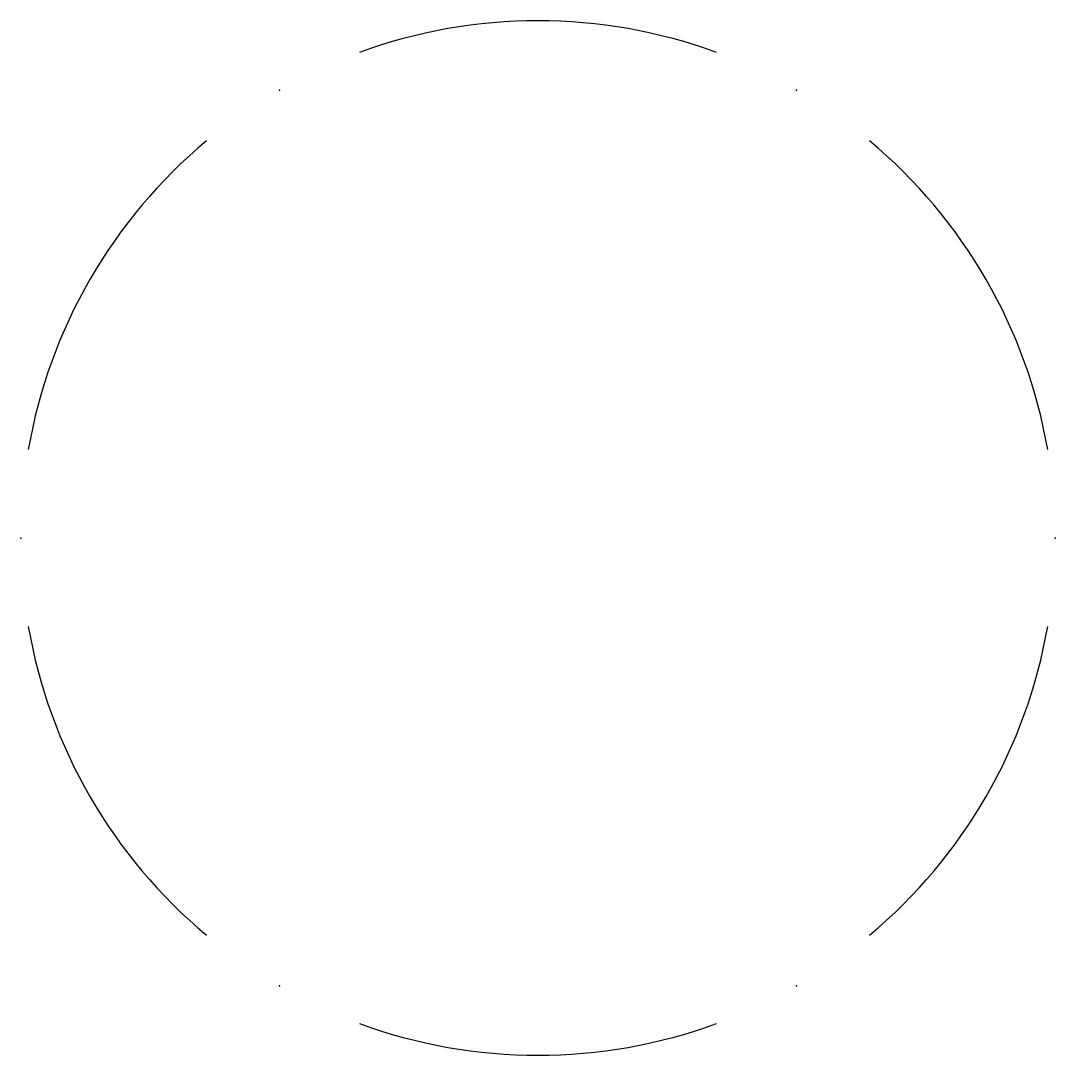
# Model space of a CAD drawing. Header units: millimetres. Extents: x -1.75 to 1.75, y -1.75 to 1.75.
import ezdxf

# ---------------------------------------------------------------- set-up
doc = ezdxf.new("R2010")
doc.units = ezdxf.units.MM
doc.layers.add('jidou1', color=3, linetype='Continuous')

msp = doc.modelspace()

# ---------------------------------------------------------------- linework, layer by layer
at = {"layer": 'jidou1', "color": 3, "linetype": 'Continuous'}
for start, end in [(69.8342, 110.1658), (129.8342, 170.1658), (9.8342, 50.1658), (189.8342, 230.1658), (309.8342, 350.1658), (249.8342, 290.1658)]:
    msp.add_arc((0, 0), 1.75, start, end, dxfattribs=at)
for p in [(-0.875, 1.5155), (0.875, 1.5155), (-1.75, 0), (1.75, 0), (-0.875, -1.5155), (0.875, -1.5155)]:
    msp.add_point(p, dxfattribs=at)

doc.saveas('drawing.dxf')
